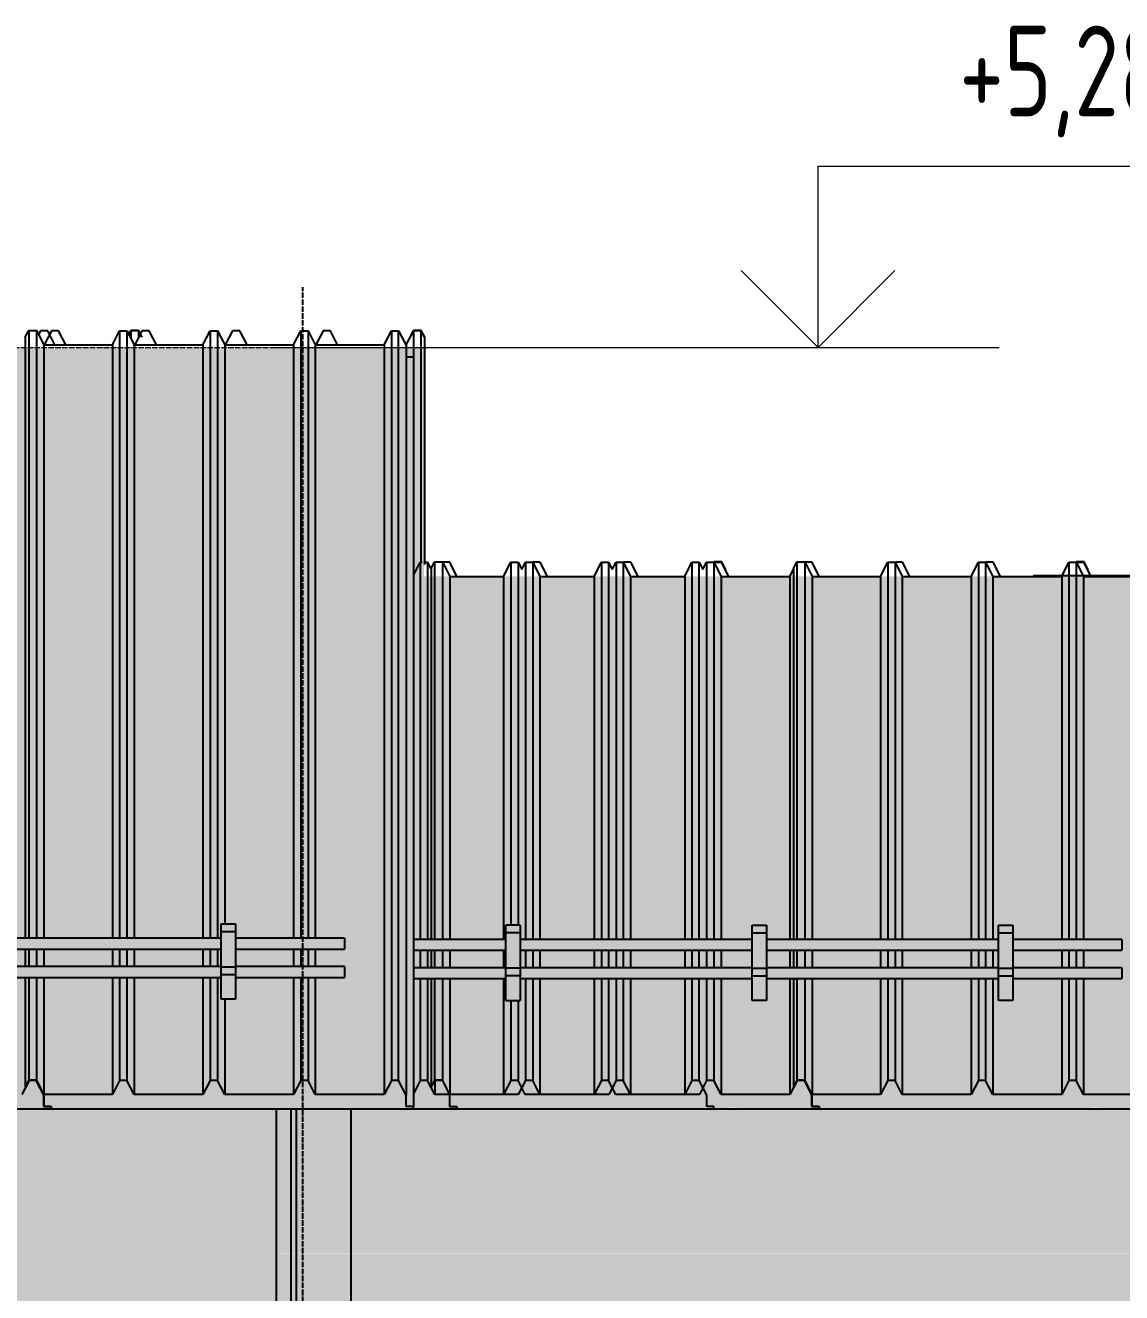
# Model space of a CAD drawing. Header units: millimetres. Extents: x 2162 to 93478, y -2737 to 52379.
# Drawn here: x 47670 to 50695, y 34100 to 37597 of the extents above; entities that cross this region are included whole.
import ezdxf

# ---------------------------------------------------------------- set-up
doc = ezdxf.new("R2010")
doc.units = ezdxf.units.MM
doc.linetypes.add('Штрихпунктир 15 х 2 х 2 мм', pattern=[19, 15, -2, 0, -2])
doc.linetypes.add('Штрихпунктирная', pattern=[30, 25, -2.25, 0.5, -2.25])
doc.layers.add('Axes', color=40, linetype='Штрихпунктирная')
doc.layers.add('Level', color=7, linetype='Continuous', lineweight=9)
doc.styles.add('GOST Common', font='gost.shx', dxfattribs={"width": 0.9, "height": 300})

# ---------------------------------------------------------------- blocks, each defined once
blk = doc.blocks.new('Level 2')
at = {"color": 0}
for p, q in [((-4860, 500), (-3360, 500)), ((-4860, 0), (-4860, 500)), ((-4860, 0), (-5072.1, 212.1)), ((-4860, 0), (-4647.9, 212.1)), ((-6360, 0), (-4360, 0))]:
    blk.add_line(p, q, dxfattribs=at)

msp = doc.modelspace()

# ---------------------------------------------------------------- hatches: boundary and pattern name
at = {"true_color": 0x61993b}
h = msp.add_hatch(color=85, dxfattribs=at)
h.dxf.hatch_style = 1
h.paths.add_polyline_path([(48769.5, 36707.7), (8890.8, 36707.7), (8890.8, 34609.3), (48769.5, 34609.3)])
h = msp.add_hatch(color=85, dxfattribs=at)
h.dxf.hatch_style = 1
h.paths.add_polyline_path([(60889.8, 36076.1), (48766.3, 36076.1), (48766.3, 34610.8), (60889.8, 34610.8)])
at = {"true_color": 0xecece7}
h = msp.add_hatch(color=254, dxfattribs=at)
h.dxf.hatch_style = 1
h.paths.add_polyline_path([(54230.5, 33667.6), (54230.5, 31427.7), (54310.5, 31427.7), (54310.5, 33667.6), (54455.4, 33667.6), (54455.4, 34607.7), (51445.5, 34607.7), (51445.5, 33667.6), (51555, 33667.6), (52284.3, 33667.6), (52284.3, 33759.2), (52364.3, 33759.2), (52364.3, 33667.6)])
h.paths.add_polyline_path([(52088.8, 33805.9), (53228.8, 34048.2), (53228.6, 34049.2), (52088.6, 33806.9)], flags=16)
h.paths.add_polyline_path([(53245.4, 33970), (53246.8, 33976.3), (53253.6, 34008.3), (53258.3, 34030.3), (53258.3, 34030.7), (53262.3, 34049.2), (54402.3, 33806.9), (54398.3, 33788.4), (54398.3, 33788), (54393.6, 33766), (54386.8, 33734), (54385.4, 33727.7)], flags=16)
h.paths.add_polyline_path([(48362.6, 34246.7), (48362.6, 34657.6), (48382.6, 34696.7), (48402.6, 34696.7), (48422.6, 34657.6), (48612.6, 34657.6), (48622.4, 34676.7), (48622.4, 34679.1), (48631.9, 34697.7), (48653.4, 34697.7), (48673.9, 34657.6), (48862.6, 34657.6), (48882.6, 34696.7), (48902.6, 34696.7), (48922.6, 34657.6), (49112.6, 34657.6), (49132.6, 34696.7), (49152.6, 34696.7), (49172.6, 34657.6), (49362.6, 34657.6), (49382.6, 34696.7), (49402.6, 34696.7), (49422.6, 34657.6), (49612.6, 34657.6), (49612.6, 34246.7), (49632.6, 34285.8), (49632.6, 34697.7), (49653.4, 34697.7), (49673.9, 34657.6), (49862.6, 34657.6), (49882.6, 34696.7), (49902.6, 34696.7), (49922.6, 34657.6), (50112.6, 34657.6), (50132.6, 34696.7), (50152.6, 34696.7), (50172.6, 34657.6), (50362.6, 34657.6), (50382.6, 34696.7), (50402.6, 34696.7), (50422.6, 34657.6), (50612.6, 34657.6), (50612.6, 34246.7), (50623.4, 34267.8), (50622.4, 34268.3), (50632.6, 34288.3), (50632.6, 34697.7), (50653.4, 34697.7), (50673.9, 34657.6), (50862.6, 34657.6), (50882.6, 34696.7), (50902.6, 34696.7), (50922.6, 34657.6), (51112.6, 34657.6), (51132.6, 34696.7), (51152.6, 34696.7), (51172.6, 34657.6), (51362.6, 34657.6), (51382.6, 34696.7), (51402.6, 34696.7), (51422.6, 34657.6), (51612.6, 34657.6), (51632.6, 34696.7), (51652.6, 34696.7), (51672.6, 34657.6), (51862.6, 34657.6), (51882.6, 34696.7), (51902.6, 34696.7), (51922.6, 34657.6), (52043.9, 34657.6), (52063.9, 34699.2), (52083.9, 34699.2), (52103.9, 34657.6), (52103.9, 34250.6), (52105.9, 34246.7), (51922.6, 34246.7), (51902.6, 34285.8), (51882.6, 34285.8), (51862.6, 34246.7), (51672.6, 34246.7), (51652.6, 34285.8), (51632.6, 34285.8), (51612.6, 34246.7), (51422.6, 34246.7), (51402.6, 34285.8), (51382.6, 34285.8), (51362.6, 34246.7), (51172.6, 34246.7), (51152.6, 34285.8), (51132.6, 34285.8), (51112.6, 34246.7), (50922.6, 34246.7), (50902.6, 34285.8), (50882.6, 34285.8), (50862.6, 34246.7), (50673, 34246.7), (50673.4, 34245.9), (50673.4, 34245.2), (50652.6, 34285.8), (50632.6, 34285.8), (50612.6, 34246.7), (50422.6, 34246.7), (50402.6, 34285.8), (50382.6, 34285.8), (50362.6, 34246.7), (50172.6, 34246.7), (50152.6, 34285.8), (50132.6, 34285.8), (50112.6, 34246.7), (49922.6, 34246.7), (49902.6, 34285.8), (49882.6, 34285.8), (49862.6, 34246.7), (49672.6, 34246.7), (49652.6, 34285.8), (49632.6, 34285.8), (49612.6, 34246.7), (49422.6, 34246.7), (49402.6, 34285.8), (49382.6, 34285.8), (49362.6, 34246.7), (49172.6, 34246.7), (49152.6, 34285.8), (49132.6, 34285.8), (49112.6, 34246.7), (48922.6, 34246.7), (48902.6, 34285.8), (48882.6, 34285.8), (48862.6, 34246.7), (48672.6, 34246.7), (48652.6, 34285.8), (48632.6, 34285.8), (48612.6, 34246.7), (48422.6, 34246.7), (48402.6, 34285.8), (48382.6, 34285.8)])
h.paths.add_polyline_path([(52063.6, 34287.5), (52063.5, 34287.3), (52063.9, 34287.3), (52063.9, 34287.5)], flags=0)
h.paths.add_polyline_path([(52063.1, 34288.3), (52053.7, 34269.8), (52043.9, 34248.2), (52063.9, 34287.3)], flags=16)
h = msp.add_hatch(color=254, dxfattribs=at)
h.dxf.hatch_style = 1
h.paths.add_polyline_path([(45953.8, 33667.6), (45425.5, 33667.6), (45425.5, 32467.6), (45624, 32467.6), (45624, 32567.7), (45625.8, 32567.7), (45630.8, 32572.7, -0.414214), (45629, 32574.5), (45629, 32577.7), (45679, 32577.7), (45679, 32527.7), (45678.5, 32467.6), (45953.8, 32467.6)])
h.paths.add_polyline_path([(48363, 34207.6), (48362.6, 34207.6), (48362.6, 34246.7), (48362.6, 34607.7), (45425.5, 34607.7), (45425.5, 33667.6), (45953.8, 33667.6), (45953.8, 33759.2), (45805.4, 33727.7), (45804, 33734.5), (45797.2, 33766.3), (45788.4, 33807.9), (46928.4, 34050.2), (46937.2, 34008.6), (46944, 33976.9), (46946.4, 33976.4), (46946.6, 33977.3), (46953.6, 34008.3), (46953.8, 34009.2), (46953.4, 34009.3), (46958, 34031.3), (46958.1, 34031.7), (46962.1, 34050.2), (48102.5, 33807.8), (48098.3, 33788.4), (48098.3, 33788), (48093.6, 33766), (48086.8, 33734), (48085.4, 33727.7), (47980, 33750.1), (47980, 33667.6), (48363, 33667.6)])
h.paths.add_polyline_path([(47900, 33750.1), (47980, 33750.1), (46945.4, 33970), (45953.8, 33759.2), (46033.8, 33759.2), (46033.8, 33667.6), (47900, 33667.6)], flags=17)
h.paths.add_polyline_path([(48363, 33667.6), (47980, 33667.6), (47980, 32467.6), (48186, 32467.6), (48186, 32527.7), (48181, 32527.7), (48181, 32577.7), (48231, 32577.7), (48231, 32567.7), (48234.2, 32567.7), (48236, 32567.7), (48236, 32467.6), (48363, 32467.6)])
h.paths.add_polyline_path([(48186, 32467.6), (47980, 32467.6), (47980, 31427.7), (48182, 31427.7), (48182, 31527.7), (48186, 31527.7), (48186, 31952.7), (48183, 31952.7), (48183, 31953.9, 1), (48185.4, 31953.9), (48186, 32019.6)])
h.paths.add_polyline_path([(48363, 32467.6), (48236, 32467.6), (48236, 31427.7), (48363, 31427.7)])
h.paths.add_polyline_path([(48363, 31427.7), (48236, 31427.7), (48236, 31277.7), (48234.2, 31277.7), (48196.5, 31277.7), (48191, 31277.7), (48189.2, 31277.7), (48186, 31277.7), (48186, 31282.7), (48134, 31282.7), (48134, 31270.6, 0.158626), (48137.6, 31267.7), (48363, 31267.7)])
h.paths.add_polyline_path([(45624, 32467.6), (45425.5, 32467.6), (45425.5, 31427.7), (45624, 31427.7)])
h.paths.add_polyline_path([(45624, 31427.7), (45425.5, 31427.7), (45425.5, 31267.7), (45722.4, 31267.7, 0.310096), (45727.2, 31274.7), (45727.2, 31282.7), (45674, 31282.7), (45674, 31277.7), (45670.8, 31277.7), (45669, 31277.7), (45663.5, 31277.7), (45625.8, 31277.7), (45624, 31277.7)])
at = {"true_color": 0x61993b}
h = msp.add_hatch(color=85, dxfattribs=at)
h.dxf.hatch_style = 1
h.paths.add_polyline_path([(52100, 34607.7), (48364.1, 34607.7), (48364.1, 34208.5), (52100, 34208.5)])
h = msp.add_hatch(color=85, dxfattribs=at)
h.dxf.hatch_style = 1
h.paths.add_polyline_path([(48568, 34207.7), (48363, 34207.7), (48363, 31267.7), (48568, 31267.7)])
at = {"true_color": 0xecece7}
h = msp.add_hatch(color=254, dxfattribs=at)
h.dxf.hatch_style = 1
h.paths.add_polyline_path([(51445.5, 34207.6), (50860.9, 34207.6), (49860.9, 34207.6), (48860.9, 34207.6), (48568, 34207.6), (48568, 33667.6), (49490.1, 33667.6), (49490.1, 33667.7), (50390.1, 33667.7), (51445.5, 33667.6)])
h.paths.add_polyline_path([(51500, 34207.6), (51445.5, 34207.6), (51445.5, 33667.6), (51500, 33667.6)])
h.paths.add_polyline_path([(51445.5, 33667.6), (50390.1, 33667.6), (50390.1, 32467.6), (51445.5, 32467.6)])
h.paths.add_polyline_path([(51500, 33667.6), (51445.5, 33667.6), (51445.5, 32467.6), (51500, 32467.6)])
h.paths.add_polyline_path([(49490.1, 33667.6), (48631.6, 33667.6), (48568, 33667.6), (48568, 32467.6), (49490.1, 32467.6)])
h.paths.add_polyline_path([(51445.5, 32467.6), (48568, 32467.6), (48568, 31427.7), (51445.5, 31427.7)])
h.paths.add_polyline_path([(51500, 32467.6), (51445.5, 32467.6), (51445.5, 31427.7), (51500, 31427.7)])
h.paths.add_polyline_path([(51500, 31427.7), (51445.5, 31427.7), (51445.5, 31267.7), (51500, 31267.7)])
h.paths.add_polyline_path([(51445.5, 31427.7), (48568, 31427.7), (48568, 31267.7), (51445.5, 31267.7)])

# ---------------------------------------------------------------- linework, layer by layer
for p, q in [((47669.5, 36736.5), (47679, 36755.1)), ((47679, 36755.1), (47700.5, 36755.1)), ((47679, 36755.1), (47679, 35078.4)), ((47700.5, 36755.1), (47721, 36715)), ((47700.5, 36755.1), (47700.5, 35078.4)), ((47711.3, 36754.1), (47706.1, 36744.1)), ((47731.3, 36754.1), (47711.3, 36754.1)), ((47741.3, 36754.1), (47721.3, 36715)), ((47751.3, 36715), (47731.3, 36754.1)), ((47761.3, 36754.1), (47741.3, 36754.1)), ((47781.3, 36715), (47761.3, 36754.1)), ((47909.7, 36715), (47929.7, 36754.1)), ((47929.7, 36754.1), (47949.7, 36754.1)), ((47929.7, 36754.1), (47929.7, 35078.1)), ((47949.7, 36754.1), (47969.7, 36715)), ((47949.7, 36754.1), (47949.7, 35078.1)), ((47960.5, 36755.1), (47954.9, 36744.1)), ((47955.3, 36743.2), (47961, 36754.3)), ((47982, 36755.1), (47960.5, 36755.1)), ((47961, 36754.3), (47981.5, 36754.3)), ((47961, 36754.3), (47961, 36732.1)), ((47991.3, 36754.1), (47971.3, 36715)), ((47981.5, 36754.3), (47990.8, 36736.2)), ((47981.5, 36754.3), (47981.5, 36735)), ((47991.5, 36736.5), (47982, 36755.1)), ((48011.3, 36754.1), (47991.3, 36754.1)), ((48031.3, 36715), (48011.3, 36754.1)), ((48159.7, 36715), (48179.7, 36754.1)), ((48179.7, 36754.1), (48199.7, 36754.1)), ((48179.7, 36754.1), (48179.7, 35078.3)), ((48199.7, 36754.1), (48219.7, 36715)), ((48199.7, 36754.1), (48199.7, 35078.4)), ((48241.3, 36754.1), (48221.3, 36715)), ((48261.3, 36754.1), (48241.3, 36754.1)), ((48281.3, 36715), (48261.3, 36754.1)), ((48409.7, 36715), (48429.7, 36754.1)), ((48429.7, 36754.1), (48449.7, 36754.1)), ((48429.7, 36754.1), (48429.7, 35078.1)), ((48449.7, 36754.1), (48469.7, 36715)), ((48449.7, 36754.1), (48449.7, 35078.1)), ((48491.3, 36754.1), (48471.3, 36715)), ((48511.3, 36754.1), (48491.3, 36754.1)), ((48531.3, 36715), (48511.3, 36754.1)), ((48659.7, 36715), (48679.7, 36754.1)), ((48679.7, 36754.1), (48699.7, 36754.1)), ((48679.7, 36754.1), (48679.7, 34685.9)), ((48699.7, 36754.1), (48720.5, 36713.5)), ((48699.7, 34685.9), (48699.7, 36754.1)), ((48740.5, 36755.1), (48720, 36715)), ((48720.5, 36714.2), (48741, 36754.3)), ((48762, 36755.1), (48740.5, 36755.1)), ((48741, 36754.3), (48761.5, 36754.3)), ((48741, 36754.3), (48741, 36079.6)), ((48761.5, 36754.3), (48770.8, 36736.2)), ((48761.5, 36754.3), (48761.5, 36115.4)), ((48771.5, 36736.5), (48762, 36755.1)), ((47669.5, 36736.5), (47669.5, 35078.4)), ((47721, 36715), (47909.7, 36715)), ((47721, 36715), (47721, 35078.4)), ((47909.7, 36715), (47909.7, 35078.1)), ((47969.7, 36715), (48159.7, 36715)), ((47969.7, 36715), (47969.7, 35078.1)), ((47990.8, 36736.2), (47991.5, 36736.5)), ((48159.7, 36715), (48159.7, 35078.3)), ((48219.7, 36715), (48409.7, 36715)), ((48219.7, 36715), (48219.7, 35117.8)), ((48409.7, 36715), (48409.7, 35078.1)), ((48469.7, 36715), (48659.7, 36715)), ((48469.7, 36715), (48469.7, 35078.1)), ((48659.7, 36715), (48659.7, 34646.8)), ((48720.5, 36713.5), (48720.5, 34645.3)), ((48770.8, 36736.2), (48771.5, 36736.5)), ((48770.8, 36736.2), (48770.8, 36109.5)), ((48771.5, 36736.5), (48771.5, 36109.7)), ((48720.5, 36681.7), (48740.5, 36681.7)), ((48740.5, 36681.7), (48740.5, 34613.5)), ((48789.6, 36097.8), (48799, 36116.3)), ((48799, 36116.3), (48820.5, 36116.3)), ((48799, 36116.3), (48799, 35074.5)), ((48820.5, 36116.3), (48841, 36076.2)), ((48820.5, 36116.3), (48820.5, 35074.5)), ((49591.5, 36116.3), (49570, 36116.3)), ((49601, 36097.8), (49591.5, 36116.3)), ((49789.6, 36097.8), (49799, 36116.3)), ((49799, 36116.3), (49820.5, 36116.3)), ((49799, 36116.3), (49799, 35074.8)), ((49820.5, 36116.3), (49841, 36076.2)), ((49820.5, 36116.3), (49820.5, 35074.8)), ((50591.5, 36116.3), (50570, 36116.3)), ((50601, 36097.8), (50591.5, 36116.3)), ((48740.5, 36078.6), (48759.3, 36115.4)), ((48759.3, 36115.4), (48765.1, 36115.4)), ((48759.3, 36115.4), (48759.3, 35074.7)), ((48771.5, 36115.4), (48779.3, 36115.4)), ((48779.3, 36115.4), (48789.6, 36095.3)), ((48779.3, 36115.4), (48779.3, 35074.5)), ((48789.6, 36097.8), (48789.6, 35074.5)), ((48840.8, 36115.4), (48821, 36115.4)), ((48860.8, 36076.2), (48840.8, 36115.4)), ((48989.3, 36076.2), (49009.3, 36115.4)), ((49009.3, 36115.4), (49029.3, 36115.4)), ((49009.3, 36115.4), (49009.3, 35114.2)), ((49029.3, 36115.4), (49039.5, 36095.3)), ((49029.3, 36115.4), (49029.3, 35114.2)), ((49039.5, 36095.3), (49049.8, 36115.4)), ((49049.8, 36115.4), (49069.8, 36115.4)), ((49049.8, 36115.4), (49049.8, 35074.8)), ((49069.8, 36115.4), (49089.8, 36076.2)), ((49069.8, 36115.4), (49069.8, 35074.8)), ((49090.8, 36115.4), (49070.8, 36115.4)), ((49110.8, 36076.2), (49090.8, 36115.4)), ((49239.3, 36076.2), (49259.3, 36115.4)), ((49259.3, 36115.4), (49279.3, 36115.4)), ((49259.3, 36115.4), (49259.3, 35074.5)), ((49279.3, 36115.4), (49289.5, 36095.3)), ((49279.3, 36115.4), (49279.3, 35074.5)), ((49289.5, 36095.3), (49299.8, 36115.4)), ((49299.8, 36115.4), (49319.8, 36115.4)), ((49299.8, 36115.4), (49299.8, 35074.5)), ((49319.8, 36115.4), (49339.8, 36076.2)), ((49319.8, 36115.4), (49319.8, 35074.5)), ((49340.8, 36115.4), (49320.8, 36115.4)), ((49360.8, 36076.2), (49340.8, 36115.4)), ((49489.3, 36076.2), (49509.3, 36115.4)), ((49509.3, 36115.4), (49529.3, 36115.4)), ((49509.3, 36115.4), (49509.3, 35074.5)), ((49529.3, 36115.4), (49539.5, 36095.3)), ((49529.3, 35074.7), (49529.3, 36115.4)), ((49539.5, 36095.3), (49549.8, 36115.4)), ((49549.8, 36115.4), (49569.8, 36115.4)), ((49549.8, 36115.4), (49549.8, 35074.7)), ((49569.8, 36115.4), (49589.8, 36076.2)), ((49569.8, 36115.4), (49569.8, 35074.7)), ((49570.5, 36115.6), (49591, 36115.6)), ((49590.8, 36115.4), (49570.8, 36115.4)), ((49610.8, 36076.2), (49590.8, 36115.4)), ((49591, 36115.6), (49600.3, 36097.5)), ((49600.3, 36097.5), (49601, 36097.8)), ((49601, 36097.8), (49601, 36095.4)), ((49779.8, 36076.2), (49789.6, 36095.4)), ((49789.6, 36097.8), (49789.6, 35074.8)), ((49840.8, 36115.4), (49821, 36115.4)), ((49860.8, 36076.2), (49840.8, 36115.4)), ((50029.8, 36076.2), (50049.8, 36115.4)), ((50049.8, 36115.4), (50069.8, 36115.4)), ((50049.8, 36115.4), (50049.8, 35074.5)), ((50069.8, 36115.4), (50089.8, 36076.2)), ((50069.8, 36115.4), (50069.8, 35074.5)), ((50090.8, 36115.4), (50070.8, 36115.4)), ((50110.8, 36076.2), (50090.8, 36115.4)), ((50279.8, 36076.2), (50299.8, 36115.4)), ((50299.8, 36115.4), (50319.8, 36115.4)), ((50299.8, 36115.4), (50299.8, 35074.8)), ((50319.8, 36115.4), (50339.8, 36076.2)), ((50319.8, 36115.4), (50319.8, 35074.8)), ((50340.8, 36115.4), (50320.8, 36115.4)), ((50360.8, 36076.2), (50340.8, 36115.4)), ((50529.8, 36076.2), (50549.8, 36115.4)), ((50549.8, 36115.4), (50569.8, 36115.4)), ((50549.8, 36115.4), (50549.8, 35074.5)), ((50569.8, 36115.4), (50589.8, 36076.2)), ((50569.8, 36115.4), (50569.8, 35074.5)), ((50570.5, 36115.6), (50591, 36115.6)), ((50590.8, 36115.4), (50570.8, 36115.4)), ((50610.8, 36076.2), (50590.8, 36115.4)), ((50591, 36115.6), (50600.3, 36097.5)), ((50600.3, 36097.5), (50601, 36097.8)), ((50601, 36097.8), (50601, 36095.4)), ((48841, 36076.2), (48989.3, 36076.2)), ((48841, 36076.2), (48989.3, 36076.2)), ((48841, 36076.2), (48841, 35074.5)), ((48989.3, 36076.2), (48989.3, 35074.8)), ((49089.8, 36076.2), (49239.3, 36076.2)), ((49089.8, 36076.2), (49239.3, 36076.2)), ((49089.8, 36076.2), (49089.8, 35074.8)), ((49239.3, 36076.2), (49239.3, 35074.5)), ((49339.8, 36076.2), (49489.3, 36076.2)), ((49339.8, 36076.2), (49489.3, 36076.2)), ((49339.8, 36076.2), (49339.8, 35074.5)), ((49489.3, 36076.2), (49489.3, 35074.5)), ((49589.8, 36076.2), (49779.8, 36076.2)), ((49589.8, 36076.2), (49589.8, 35074.8)), ((49779.8, 36076.2), (49779.8, 35074.8)), ((49841, 36076.2), (50029.8, 36076.2)), ((49841, 36076.2), (49841, 35074.8)), ((50029.8, 36076.2), (50029.8, 35074.5)), ((50089.8, 36076.2), (50279.8, 36076.2)), ((50089.8, 36076.2), (50089.8, 35074.5)), ((50279.8, 36076.2), (50279.8, 35074.8)), ((50339.8, 36076.2), (50529.8, 36076.2)), ((50339.8, 36076.2), (50339.8, 35074.8)), ((57150.9, 36077.7), (50450.9, 36077.7)), ((50529.8, 36076.2), (50529.8, 35074.5)), ((50589.8, 36076.2), (50779.8, 36076.2)), ((50589.8, 36076.2), (50589.8, 35074.5)), ((48210, 35097), (48250, 35097)), ((48550, 35078.4), (48550, 35078.4)), ((49035.3, 35093.4), (48995.3, 35093.4)), ((49675.3, 35093.4), (49715.3, 35093.4)), ((50355.3, 35093.4), (50395.3, 35093.4)), ((50695.3, 35074.8), (50695.3, 35074.8)), ((47669.5, 35048.5), (47669.5, 35000.1)), ((47679, 35048.5), (47679, 35000.1)), ((47700.5, 35048.5), (47700.5, 35000.1)), ((47721, 35048.6), (47721, 35000.1)), ((47909.7, 35048.4), (47909.7, 34999.8)), ((47929.7, 35048.4), (47929.7, 34999.8)), ((47949.7, 35048.4), (47949.7, 34999.8)), ((47969.7, 35048.4), (47969.7, 34999.8)), ((48159.7, 35048.4), (48159.7, 35000.1)), ((48179.7, 35048.4), (48179.7, 35000.1)), ((48199.7, 35048.4), (48199.7, 35000.1)), ((48409.7, 35048.4), (48409.7, 34999.8)), ((48429.7, 35048.4), (48429.7, 34999.8)), ((48449.7, 35048.4), (48449.7, 34999.8)), ((48469.7, 35048.4), (48469.7, 34999.8)), ((48759.3, 35044.8), (48759.3, 34996.5)), ((48779.3, 35044.8), (48779.3, 34996.2)), ((48789.6, 35044.8), (48789.6, 34996.2)), ((48799, 35044.8), (48799, 34996.2)), ((48820.5, 35044.8), (48820.5, 34996.2)), ((48841, 35044.8), (48841, 34996.2)), ((48989.3, 35044.9), (48989.3, 34996.5)), ((49049.8, 35044.9), (49049.8, 34996.5)), ((49069.8, 35044.9), (49069.8, 34996.5)), ((49089.8, 35044.9), (49089.8, 34996.5)), ((49239.3, 35045.1), (49239.3, 34996.2)), ((49259.3, 35044.8), (49259.3, 34996.2)), ((49279.3, 35044.8), (49279.3, 34996.2)), ((49299.8, 35044.8), (49299.8, 34996.2)), ((49319.8, 35044.8), (49319.8, 34996.2)), ((49339.8, 35044.8), (49339.8, 34996.2)), ((49489.3, 35044.8), (49489.3, 34996.2)), ((49509.3, 35044.8), (49509.3, 34996.2)), ((49529.3, 34996.5), (49529.3, 35044.8)), ((49549.8, 35044.8), (49549.8, 34996.5)), ((49569.8, 35044.8), (49569.8, 34996.5)), ((49589.8, 35044.8), (49589.8, 34996.5)), ((49779.8, 35044.9), (49779.8, 34996.5)), ((49789.6, 35044.9), (49789.6, 34996.5)), ((49799, 35044.9), (49799, 34996.5)), ((49820.5, 35045), (49820.5, 34996.5)), ((49841, 35045), (49841, 34996.5)), ((50029.8, 35044.8), (50029.8, 34996.2)), ((50049.8, 35044.8), (50049.8, 34996.2)), ((50069.8, 35044.8), (50069.8, 34996.2)), ((50089.8, 35044.8), (50089.8, 34996.2)), ((50279.8, 35044.8), (50279.8, 34996.5)), ((50299.8, 35044.8), (50299.8, 34996.5)), ((50319.8, 35044.8), (50319.8, 34996.5)), ((50339.8, 35044.8), (50339.8, 34996.5)), ((50529.8, 35044.8), (50529.8, 34996.2)), ((50549.8, 35044.8), (50549.8, 34996.2)), ((50569.8, 35044.8), (50569.8, 34996.2)), ((50589.8, 35044.8), (50589.8, 34996.2)), ((48210, 34999.2), (48250, 34999.2)), ((48550, 35000.1), (48550, 35000.1)), ((47669.5, 34970.3), (47669.5, 34668.4)), ((47679, 34970.3), (47679, 34686.9)), ((47700.5, 34970.3), (47700.5, 34686.9)), ((47721, 34970.3), (47721, 34646.8)), ((47909.7, 34970.2), (47909.7, 34646.8)), ((47929.7, 34970.2), (47929.7, 34685.9)), ((47949.7, 34970.2), (47949.7, 34685.9)), ((47969.7, 34970.2), (47969.7, 34646.8)), ((48159.7, 34970.2), (48159.7, 34646.8)), ((48179.7, 34970.2), (48179.7, 34685.9)), ((48199.7, 34970.2), (48199.7, 34685.9)), ((48210, 34978.4), (48250, 34978.4)), ((48409.7, 34970.2), (48409.7, 34646.8)), ((48429.7, 34970.2), (48429.7, 34685.9)), ((48449.7, 34970.2), (48449.7, 34685.9)), ((48469.7, 34970.2), (48469.7, 34646.8)), ((48759.3, 34966.7), (48759.3, 34685.9)), ((48779.3, 34966.8), (48779.3, 34685.9)), ((48789.6, 34966.8), (48789.6, 34668.4)), ((48799, 34966.6), (48799, 34686.9)), ((48820.5, 34966.6), (48820.5, 34686.9)), ((48841, 34966.6), (48841, 34646.8)), ((48989.3, 34966.6), (48989.3, 34646.8)), ((49035.3, 34995.6), (48995.3, 34995.6)), ((49035.3, 34974.8), (48995.3, 34974.8)), ((49049.8, 34966.6), (49049.8, 34685.9)), ((49069.8, 34966.6), (49069.8, 34685.9)), ((49089.8, 34966.6), (49089.8, 34646.8)), ((49239.3, 34966.8), (49239.3, 34646.8)), ((49259.3, 34966.6), (49259.3, 34685.9)), ((49279.3, 34966.6), (49279.3, 34685.9)), ((49299.8, 34966.6), (49299.8, 34685.9)), ((49319.8, 34966.6), (49319.8, 34685.9)), ((49339.8, 34966.6), (49339.8, 34646.8)), ((49489.3, 34966.6), (49489.3, 34646.8)), ((49509.3, 34966.6), (49509.3, 34685.9)), ((49529.3, 34685.9), (49529.3, 34966.6)), ((49549.8, 34966.6), (49549.8, 34685.9)), ((49569.8, 34966.6), (49569.8, 34685.9)), ((49589.8, 34966.6), (49589.8, 34646.8)), ((49675.3, 34995.6), (49715.3, 34995.6)), ((49675.3, 34974.8), (49715.3, 34974.8)), ((49779.8, 34966.7), (49779.8, 34646.8)), ((49789.6, 34966.7), (49789.6, 34668.4)), ((49799, 34966.7), (49799, 34686.9)), ((49820.5, 34966.7), (49820.5, 34686.9)), ((49841, 34966.7), (49841, 34646.8)), ((50029.8, 34966.6), (50029.8, 34646.8)), ((50049.8, 34966.6), (50049.8, 34685.9)), ((50069.8, 34966.6), (50069.8, 34685.9)), ((50089.8, 34966.6), (50089.8, 34646.8)), ((50279.8, 34966.6), (50279.8, 34646.8)), ((50299.8, 34966.6), (50299.8, 34685.9)), ((50319.8, 34966.6), (50319.8, 34685.9)), ((50339.8, 34966.6), (50339.8, 34646.8)), ((50355.3, 34995.6), (50395.3, 34995.6)), ((50355.3, 34974.8), (50395.3, 34974.8)), ((50529.8, 34966.6), (50529.8, 34646.8)), ((50549.8, 34966.6), (50549.8, 34685.9)), ((50569.8, 34966.6), (50569.8, 34685.9)), ((50589.8, 34966.6), (50589.8, 34646.8)), ((50695.3, 34996.5), (50695.3, 34996.6)), ((48219.7, 34909.9), (48219.7, 34646.8)), ((49009.3, 34906.4), (49009.3, 34685.9)), ((49029.3, 34906.4), (49029.3, 34685.9)), ((47679.7, 34685.9), (47659.7, 34646.8)), ((47679, 34686.9), (47669.5, 34668.4)), ((47670.2, 34668), (47679.5, 34686.1)), ((47700.5, 34686.9), (47679, 34686.9)), ((47679.5, 34686.1), (47700, 34686.1)), ((47699.7, 34685.9), (47679.7, 34685.9)), ((47720.5, 34645.3), (47699.7, 34685.9)), ((47700, 34686.1), (47720.5, 34646)), ((47721, 34646.8), (47700.5, 34686.9)), ((47929.7, 34685.9), (47909.7, 34646.8)), ((47949.7, 34685.9), (47929.7, 34685.9)), ((47969.7, 34646.8), (47949.7, 34685.9)), ((48179.7, 34685.9), (48159.7, 34646.8)), ((48199.7, 34685.9), (48179.7, 34685.9)), ((48219.7, 34646.8), (48199.7, 34685.9)), ((48429.7, 34685.9), (48409.7, 34646.8)), ((48449.7, 34685.9), (48429.7, 34685.9)), ((48469.7, 34646.8), (48449.7, 34685.9)), ((48679.7, 34685.9), (48659.7, 34646.8)), ((48699.7, 34685.9), (48679.7, 34685.9)), ((48720.5, 34645.3), (48699.7, 34685.9)), ((48759.3, 34685.9), (48740.5, 34649.2)), ((48779.3, 34685.9), (48759.3, 34685.9)), ((48799.3, 34646.8), (48779.3, 34685.9)), ((48799, 34686.9), (48789.6, 34668.4)), ((48790.3, 34668), (48799.5, 34686.1)), ((48820.5, 34686.9), (48799, 34686.9)), ((48799.3, 34685.7), (48799.3, 34646.8)), ((48799.5, 34686.1), (48820, 34686.1)), ((48820, 34686.1), (48840.5, 34646)), ((48841, 34646.8), (48820.5, 34686.9)), ((49009.3, 34685.9), (48989.3, 34646.8)), ((49029.3, 34685.9), (49009.3, 34685.9)), ((49049.3, 34646.8), (49029.3, 34685.9)), ((49049.8, 34685.9), (49029.8, 34646.8)), ((49069.8, 34685.9), (49049.8, 34685.9)), ((49089.8, 34646.8), (49069.8, 34685.9)), ((49259.3, 34685.9), (49239.3, 34646.8)), ((49279.3, 34685.9), (49259.3, 34685.9)), ((49299.3, 34646.8), (49279.3, 34685.9)), ((49299.8, 34685.9), (49279.8, 34646.8)), ((49319.8, 34685.9), (49299.8, 34685.9)), ((49339.8, 34646.8), (49319.8, 34685.9)), ((49509.3, 34685.9), (49489.3, 34646.8)), ((49529.3, 34685.9), (49509.3, 34685.9)), ((49550, 34645.3), (49529.3, 34685.9)), ((49549.8, 34685.9), (49529.8, 34646.8)), ((49569.8, 34685.9), (49549.8, 34685.9)), ((49589.8, 34646.8), (49569.8, 34685.9)), ((49799.8, 34685.9), (49779.8, 34646.8)), ((49799, 34686.9), (49789.6, 34668.4)), ((49790.3, 34668), (49799.5, 34686.1)), ((49820.5, 34686.9), (49799, 34686.9)), ((49799.5, 34686.1), (49820, 34686.1)), ((49819.8, 34685.9), (49799.8, 34685.9)), ((49840.5, 34645.3), (49819.8, 34685.9)), ((49820, 34686.1), (49840.5, 34646)), ((49841, 34646.8), (49820.5, 34686.9)), ((50049.8, 34685.9), (50029.8, 34646.8)), ((50069.8, 34685.9), (50049.8, 34685.9)), ((50089.8, 34646.8), (50069.8, 34685.9)), ((50299.8, 34685.9), (50279.8, 34646.8)), ((50319.8, 34685.9), (50299.8, 34685.9)), ((50339.8, 34646.8), (50319.8, 34685.9)), ((50549.8, 34685.9), (50529.8, 34646.8)), ((50569.8, 34685.9), (50549.8, 34685.9)), ((50589.8, 34646.8), (50569.8, 34685.9)), ((47669.5, 34668.4), (47670.2, 34668)), ((48789.6, 34668.4), (48790.3, 34668)), ((49789.6, 34668.4), (49790.3, 34668)), ((47720.5, 34613.5), (47720.5, 34645.3)), ((47720.5, 34645.3), (47720.5, 34614)), ((47720.5, 34614), (47740.5, 34614)), ((47740.5, 34613.5), (47720.5, 34613.5)), ((47909.7, 34646.8), (47721, 34646.8)), ((47740.5, 34607.7), (47740.5, 34613.5)), ((47740.5, 34613.5), (47740.5, 34607.7)), ((48159.7, 34646.8), (47969.7, 34646.8)), ((48409.7, 34646.8), (48219.7, 34646.8)), ((48659.7, 34646.8), (48469.7, 34646.8)), ((48720.5, 34613.5), (48720.5, 34645.3)), ((48740.5, 34613.5), (48720.5, 34613.5)), ((48740.5, 34607.7), (48740.5, 34613.5)), ((48989.3, 34646.8), (48799.3, 34646.8)), ((48840.5, 34646), (48840.5, 34614)), ((48840.5, 34614), (48860.5, 34614)), ((49029.8, 34646.8), (48841, 34646.8)), ((48860.5, 34614), (48860.5, 34607.7)), ((49239.3, 34646.8), (49049.3, 34646.8)), ((49279.8, 34646.8), (49089.8, 34646.8)), ((49489.3, 34646.8), (49299.3, 34646.8)), ((49529.8, 34646.8), (49339.8, 34646.8)), ((49550, 34613.5), (49550, 34645.3)), ((49570, 34613.5), (49550, 34613.5)), ((49570, 34607.7), (49570, 34613.5)), ((49779.8, 34646.8), (49589.8, 34646.8)), ((49840.5, 34613.5), (49840.5, 34645.3)), ((49840.5, 34645.3), (49840.5, 34614)), ((49840.5, 34614), (49860.5, 34614)), ((49860.5, 34613.5), (49840.5, 34613.5)), ((50029.8, 34646.8), (49841, 34646.8)), ((49860.5, 34607.7), (49860.5, 34613.5)), ((49860.5, 34613.5), (49860.5, 34607.7)), ((50279.8, 34646.8), (50089.8, 34646.8)), ((50529.8, 34646.8), (50339.8, 34646.8)), ((50779.8, 34646.8), (50589.8, 34646.8)), ((46740.5, 34607.7), (47740.5, 34607.7)), ((47740.5, 34607.7), (48740.5, 34607.7)), ((48403, 31267.7), (48403, 34607.7)), ((48418, 31267.7), (48418, 34607.7)), ((48740.5, 34607.7), (49570, 34607.7)), ((48860.5, 34607.7), (49860.5, 34607.7)), ((49860.5, 34607.7), (50860.5, 34607.7))]:
    msp.add_line(p, q)
at = {"color": 0}
for p, q in [((48210, 35097), (48210, 35117.8)), ((48210, 35117.8), (48250, 35117.8)), ((48250, 35117.8), (48250, 35097)), ((48995.3, 35093.4), (48995.3, 35114.2)), ((49035.3, 35114.2), (48995.3, 35114.2)), ((49035.3, 35114.2), (49035.3, 35093.4)), ((49675.3, 35093.4), (49675.3, 35114.2)), ((49675.3, 35114.2), (49715.3, 35114.2)), ((49715.3, 35114.2), (49715.3, 35093.4)), ((50355.3, 35093.4), (50355.3, 35114.2)), ((50355.3, 35114.2), (50395.3, 35114.2)), ((50395.3, 35114.2), (50395.3, 35093.4)), ((48210, 35078.4), (47570, 35078.4)), ((48210, 34999.2), (48210, 35097)), ((48250, 35097), (48250, 34999.2)), ((48550, 35078.4), (48250, 35078.4)), ((48550, 35078.4), (48550, 35060.3)), ((48995.3, 35074.8), (48740.5, 35074.8)), ((48995.3, 34995.6), (48995.3, 35093.4)), ((49035.3, 35093.4), (49035.3, 34995.6)), ((49675.3, 35074.8), (49035.3, 35074.8)), ((49675.3, 34995.6), (49675.3, 35093.4)), ((49715.3, 35093.4), (49715.3, 34995.6)), ((50355.3, 35074.8), (49715.3, 35074.8)), ((50355.3, 34995.6), (50355.3, 35093.4)), ((50395.3, 35093.4), (50395.3, 34995.6)), ((50695.3, 35074.8), (50395.3, 35074.8)), ((50695.3, 35074.8), (50695.3, 35056.7)), ((47570, 35048.4), (48210, 35048.4)), ((48250, 35048.4), (48550, 35048.4)), ((48550, 35060.3), (48550, 35048.4)), ((48740.5, 35044.8), (48995.3, 35044.8)), ((49035.3, 35044.8), (49675.3, 35044.8)), ((49715.3, 35044.8), (50355.3, 35044.8)), ((50395.3, 35044.8), (50695.3, 35044.8)), ((50695.3, 35056.7), (50695.3, 35044.8)), ((48210, 35000.1), (47570, 35000.1)), ((48210, 34978.4), (48210, 34999.2)), ((48550, 35000.1), (48250, 35000.1)), ((48250, 34999.2), (48250, 34978.4)), ((48550, 35000.1), (48550, 34982)), ((47570, 34970.1), (48210, 34970.1)), ((48210, 34909.9), (48210, 34978.4)), ((48250, 34978.4), (48250, 34909.9)), ((48250, 34970.1), (48550, 34970.1)), ((48550, 34982), (48550, 34970.1)), ((48995.3, 34996.6), (48740.5, 34996.6)), ((48740.5, 34966.6), (48995.3, 34966.6)), ((48995.3, 34974.8), (48995.3, 34995.6)), ((48995.3, 34906.4), (48995.3, 34974.8)), ((49675.3, 34996.6), (49035.3, 34996.6)), ((49035.3, 34995.6), (49035.3, 34974.8)), ((49035.3, 34974.8), (49035.3, 34906.4)), ((49035.3, 34966.6), (49675.3, 34966.6)), ((49675.3, 34974.8), (49675.3, 34995.6)), ((49675.3, 34906.4), (49675.3, 34974.8)), ((50355.3, 34996.6), (49715.3, 34996.6)), ((49715.3, 34995.6), (49715.3, 34974.8)), ((49715.3, 34974.8), (49715.3, 34906.4)), ((49715.3, 34966.6), (50355.3, 34966.6)), ((50355.3, 34974.8), (50355.3, 34995.6)), ((50355.3, 34906.4), (50355.3, 34974.8)), ((50695.3, 34996.6), (50395.3, 34996.6)), ((50395.3, 34995.6), (50395.3, 34974.8)), ((50395.3, 34974.8), (50395.3, 34906.4)), ((50395.3, 34966.6), (50695.3, 34966.6)), ((50695.3, 34996.6), (50695.3, 34978.4)), ((50695.3, 34978.4), (50695.3, 34966.6)), ((48250, 34909.9), (48210, 34909.9)), ((48995.3, 34906.4), (49035.3, 34906.4)), ((49715.3, 34906.4), (49675.3, 34906.4)), ((50395.3, 34906.4), (50355.3, 34906.4)), ((48363, 31267.7), (48363, 34607.7)), ((48568, 34607.7), (48568, 31267.7))]:
    msp.add_line(p, q, dxfattribs=at)
at = {"layer": 'Axes', "linetype": 'Штрихпунктир 15 х 2 х 2 мм'}
msp.add_line((48435.5, 28058.5), (48435.5, 36874.2), dxfattribs=at)
at = {"layer": 'Level', "linetype": 'Штрихпунктир 15 х 2 х 2 мм'}
for p, q in [((9494.9, 36707.7), (49857.3, 36707.7)), ((9494.9, 34607.7), (61138.6, 34607.7))]:
    msp.add_line(p, q, dxfattribs=at)

# ---------------------------------------------------------------- block references
at = {"layer": 'Level'}
msp.add_blockref('Level 2', (54717.3, 36707.7), dxfattribs=at)

# ---------------------------------------------------------------- texts
at = {"layer": 'Level', "insert": (50247.1, 37595.7), "char_height": 250, "width": 1186.497, "attachment_point": 1, "style": 'GOST Common'}
msp.add_mtext('+5,280', dxfattribs=at)

doc.saveas('drawing.dxf')
